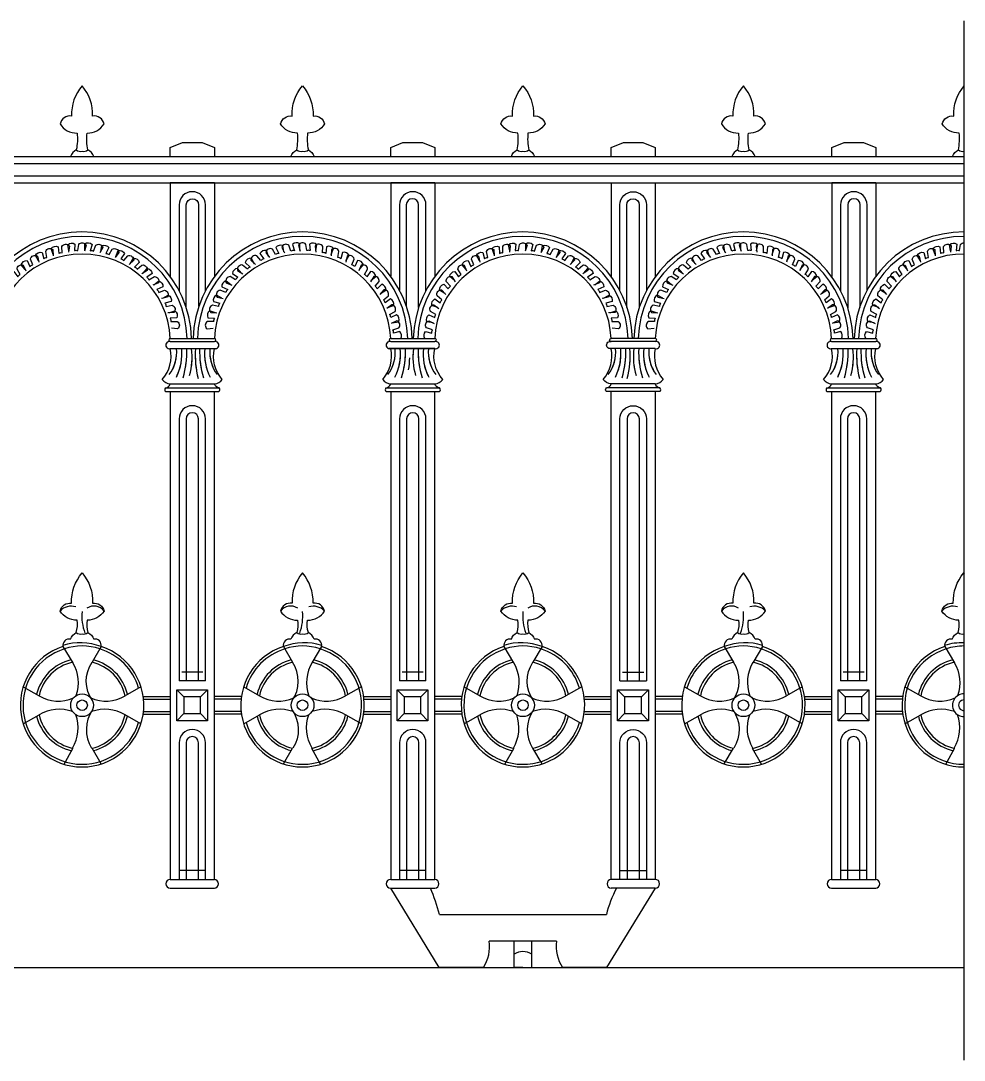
# Model space of a CAD drawing. Header units: metres. Extents: x 173 to 2377, y 3129 to 4307.
# Drawn here: x 1307 to 2377, y 3129 to 4307 of the extents above; entities that cross this region are included whole.
import ezdxf

# ---------------------------------------------------------------- set-up
doc = ezdxf.new("R2010")
doc.units = ezdxf.units.M
for name, color, linetype in [('3', 3, 'Continuous'), ('4', 4, 'Continuous'), ('7', 7, 'Continuous')]:
    doc.layers.add(name, color=color, linetype=linetype)

msp = doc.modelspace()

# ---------------------------------------------------------------- linework, layer by layer
at = {"layer": '3'}
for p, q in [((2377.01, 3128.51), (2377.01, 4307.47)), ((226.64, 4145.63), (2377.01, 4145.63)), ((226.64, 4131.63), (2377.01, 4131.63)), ((1476.6, 3943.63), (1526.62, 3943.63)), ((1726.59, 3943.63), (1776.61, 3943.63)), ((2026.61, 3943.63), (1976.59, 3943.63)), ((2226.59, 3943.63), (2276.61, 3943.63)), ((1476.6, 3935.63), (1528.71, 3935.63)), ((1776.61, 3935.63), (1724.5, 3935.63)), ((1726.59, 3935.63), (1776.61, 3935.63)), ((2026.61, 3935.63), (1974.5, 3935.63)), ((2226.59, 3935.63), (2278.7, 3935.63)), ((1471.28, 3890.99), (1531.94, 3890.99)), ((1476.6, 3895.63), (1526.62, 3895.63)), ((1721.27, 3890.99), (1781.93, 3890.99)), ((1726.59, 3895.63), (1776.61, 3895.63)), ((2031.94, 3890.99), (1971.27, 3890.99)), ((2026.61, 3895.63), (1976.59, 3895.63)), ((2221.27, 3890.99), (2281.94, 3890.99)), ((2226.59, 3895.63), (2276.61, 3895.63)), ((1513.61, 3568.63), (1489.61, 3568.63)), ((1763.6, 3568.63), (1739.6, 3568.63)), ((1989.6, 3568.63), (2013.6, 3568.63)), ((2263.6, 3568.63), (2239.6, 3568.63)), ((1516.61, 3558.63), (1486.61, 3558.63)), ((1766.6, 3558.63), (1736.6, 3558.63)), ((1986.6, 3558.63), (2016.6, 3558.63)), ((2266.6, 3558.63), (2236.6, 3558.63)), ((1446.61, 3538.13), (1476.61, 3538.13)), ((1491.91, 3540.63), (1483.91, 3548.63)), ((1510.91, 3540.63), (1518.91, 3548.63)), ((1556.61, 3538.13), (1526.61, 3538.13)), ((1696.61, 3538.13), (1726.61, 3538.13)), ((1741.9, 3540.63), (1733.9, 3548.63)), ((1760.9, 3540.63), (1768.9, 3548.63)), ((1806.6, 3538.13), (1776.6, 3538.13)), ((1946.6, 3538.13), (1976.6, 3538.13)), ((1991.9, 3540.63), (1983.9, 3548.63)), ((2010.9, 3540.63), (2018.9, 3548.63)), ((2056.6, 3538.13), (2026.6, 3538.13)), ((2196.6, 3538.13), (2226.6, 3538.13)), ((2241.9, 3540.63), (2233.9, 3548.63)), ((2260.9, 3540.63), (2268.9, 3548.63)), ((2306.59, 3538.13), (2276.59, 3538.13)), ((1446.61, 3524.13), (1476.61, 3524.13)), ((1491.91, 3521.63), (1483.91, 3513.63)), ((1510.91, 3521.63), (1518.91, 3513.63)), ((1556.61, 3524.13), (1526.61, 3524.13)), ((1696.61, 3524.13), (1726.61, 3524.13)), ((1741.9, 3521.63), (1733.9, 3513.63)), ((1760.9, 3521.63), (1768.9, 3513.63)), ((1806.6, 3524.13), (1776.6, 3524.13)), ((1946.6, 3524.13), (1976.6, 3524.13)), ((1991.9, 3521.63), (1983.9, 3513.63)), ((2010.9, 3521.63), (2018.9, 3513.63)), ((2056.6, 3524.13), (2026.6, 3524.13)), ((2196.6, 3524.13), (2226.6, 3524.13)), ((2241.9, 3521.63), (2233.9, 3513.63)), ((2260.9, 3521.63), (2268.9, 3513.63)), ((2306.59, 3524.13), (2276.59, 3524.13)), ((1516.61, 3343.63), (1486.61, 3343.63)), ((1766.6, 3343.63), (1736.6, 3343.63)), ((1986.6, 3343.63), (2016.6, 3343.63)), ((2266.6, 3343.63), (2236.6, 3343.63))]:
    msp.add_line(p, q, dxfattribs=at)
for points in [[(1494.82, 3982.44), (1494.82, 4098.63, -1), (1508.82, 4098.63), (1508.82, 3983.7)], [(1758.19, 3982.44), (1758.19, 4098.63, 1), (1744.19, 4098.63), (1744.19, 3984.29)], [(1994.4, 3982.44), (1994.4, 4098.63, -1), (2008.4, 4098.63), (2008.4, 3981.82)], [(2259.01, 3982.44), (2259.01, 4098.63, 1), (2245.01, 4098.63), (2245.01, 3981.82)], [(1361.63, 4046.44), (1360.38, 4053.53, -0.35), (1368.56, 4054.2), (1367.84, 4046.76, -0.19), (1371.72, 4046.82), (1372.82, 4053.86, -0.53), (1381.25, 4052.86), (1379.17, 4046.11)], [(1379.71, 4047.46), (1379.71, 4054.67, -0.35), (1387.88, 4053.9), (1385.88, 4046.7, -0.19), (1389.72, 4046.08), (1392.02, 4052.83, -0.53), (1400.14, 4050.38), (1396.92, 4044.09)], [(1623.52, 4047.46), (1623.52, 4054.67, 0.35), (1615.35, 4053.9), (1617.34, 4046.7, 0.19), (1613.51, 4046.08), (1611.21, 4052.83, 0.53), (1603.08, 4050.38), (1606.3, 4044.09)], [(1641.59, 4046.44), (1642.85, 4053.53, 0.35), (1634.67, 4054.2), (1635.38, 4046.76, 0.19), (1631.5, 4046.82), (1630.4, 4053.86, 0.53), (1621.97, 4052.86), (1624.05, 4046.11)], [(1861.62, 4046.44), (1860.37, 4053.53, -0.35), (1868.55, 4054.2), (1867.83, 4046.76, -0.19), (1871.71, 4046.82), (1872.81, 4053.86, -0.53), (1881.24, 4052.86), (1879.16, 4046.11)], [(1879.7, 4047.46), (1879.7, 4054.67, -0.35), (1887.87, 4053.9), (1885.87, 4046.7, -0.19), (1889.71, 4046.08), (1892.01, 4052.83, -0.53), (1900.13, 4050.38), (1896.91, 4044.09)], [(2123.51, 4047.46), (2123.51, 4054.67, 0.35), (2115.34, 4053.9), (2117.33, 4046.7, 0.19), (2113.5, 4046.08), (2111.2, 4052.83, 0.53), (2103.07, 4050.38), (2106.29, 4044.09)], [(2141.58, 4046.44), (2142.84, 4053.53, 0.35), (2134.66, 4054.2), (2135.37, 4046.76, 0.19), (2131.49, 4046.82), (2130.39, 4053.86, 0.53), (2121.96, 4052.86), (2124.04, 4046.11)], [(1327.36, 4035.15), (1323.76, 4041.39, -0.35), (1331.22, 4044.81), (1333.09, 4037.58, -0.19), (1336.72, 4038.96), (1335.34, 4045.95, -0.53), (1343.6, 4047.89), (1343.96, 4040.84)], [(1344, 4042.3), (1341.54, 4049.06, -0.35), (1349.48, 4051.14), (1350.07, 4043.69, -0.19), (1353.88, 4044.42), (1353.73, 4051.55, -0.53), (1362.21, 4052.02), (1361.33, 4045.02)], [(1397.69, 4045.33), (1398.94, 4052.42, -0.35), (1406.85, 4050.25), (1403.64, 4043.5, -0.19), (1407.31, 4042.23), (1410.74, 4048.48, -0.53), (1418.32, 4044.65), (1414.06, 4039.02)], [(1415.03, 4040.11), (1417.49, 4046.88, -0.35), (1424.9, 4043.36), (1420.57, 4037.28, -0.19), (1423.96, 4035.39), (1428.43, 4040.94, -0.53), (1435.23, 4035.85), (1430.05, 4031.05)], [(1588.2, 4040.11), (1585.73, 4046.88, 0.35), (1578.32, 4043.36), (1582.65, 4037.28, 0.19), (1579.26, 4035.39), (1574.79, 4040.94, 0.53), (1568, 4035.85), (1573.17, 4031.05)], [(1605.53, 4045.33), (1604.28, 4052.42, 0.35), (1596.37, 4050.25), (1599.58, 4043.5, 0.19), (1595.92, 4042.23), (1592.48, 4048.48, 0.53), (1584.9, 4044.65), (1589.16, 4039.02)], [(1659.22, 4042.3), (1661.68, 4049.06, 0.35), (1653.74, 4051.14), (1653.15, 4043.69, 0.19), (1649.34, 4044.42), (1649.49, 4051.55, 0.53), (1641.01, 4052.02), (1641.89, 4045.02)], [(1675.86, 4035.15), (1679.46, 4041.39, 0.35), (1672, 4044.81), (1670.13, 4037.58, 0.19), (1666.5, 4038.96), (1667.88, 4045.95, 0.53), (1659.62, 4047.89), (1659.26, 4040.84)], [(1827.35, 4035.15), (1823.75, 4041.39, -0.35), (1831.21, 4044.81), (1833.08, 4037.58, -0.19), (1836.71, 4038.96), (1835.33, 4045.95, -0.53), (1843.59, 4047.89), (1843.95, 4040.84)], [(1843.99, 4042.3), (1841.53, 4049.06, -0.35), (1849.47, 4051.14), (1850.06, 4043.69, -0.19), (1853.87, 4044.42), (1853.72, 4051.55, -0.53), (1862.2, 4052.02), (1861.32, 4045.02)], [(1897.68, 4045.33), (1898.93, 4052.42, -0.35), (1906.84, 4050.25), (1903.63, 4043.5, -0.19), (1907.3, 4042.23), (1910.73, 4048.48, -0.53), (1918.31, 4044.65), (1914.05, 4039.02)], [(1915.02, 4040.11), (1917.48, 4046.88, -0.35), (1924.89, 4043.36), (1920.56, 4037.28, -0.19), (1923.95, 4035.39), (1928.42, 4040.94, -0.53), (1935.22, 4035.85), (1930.04, 4031.05)], [(2088.19, 4040.11), (2085.72, 4046.88, 0.35), (2078.31, 4043.36), (2082.64, 4037.28, 0.19), (2079.25, 4035.39), (2074.78, 4040.94, 0.53), (2067.99, 4035.85), (2073.16, 4031.05)], [(2105.52, 4045.33), (2104.27, 4052.42, 0.35), (2096.36, 4050.25), (2099.57, 4043.5, 0.19), (2095.91, 4042.23), (2092.47, 4048.48, 0.53), (2084.89, 4044.65), (2089.15, 4039.02)], [(2159.21, 4042.3), (2161.67, 4049.06, 0.35), (2153.74, 4051.14), (2153.15, 4043.69, 0.19), (2149.33, 4044.42), (2149.48, 4051.55, 0.53), (2141, 4052.02), (2141.88, 4045.02)], [(2175.85, 4035.15), (2179.45, 4041.39, 0.35), (2171.99, 4044.81), (2170.12, 4037.58, 0.19), (2166.49, 4038.96), (2167.87, 4045.95, 0.53), (2159.61, 4047.89), (2159.26, 4040.84)], [(2327.34, 4035.15), (2323.74, 4041.39, -0.35), (2331.2, 4044.81), (2333.07, 4037.58, -0.19), (2336.7, 4038.96), (2335.32, 4045.95, -0.53), (2343.58, 4047.89), (2343.94, 4040.84)], [(2343.98, 4042.3), (2341.52, 4049.06, -0.35), (2349.46, 4051.14), (2350.05, 4043.69, -0.19), (2353.86, 4044.42), (2353.71, 4051.55, -0.53), (2362.19, 4052.02), (2361.31, 4045.02)], [(2361.61, 4046.44), (2360.36, 4053.53, -0.35), (2368.54, 4054.2), (2367.82, 4046.76, -0.19), (2371.7, 4046.82), (2372.8, 4053.86, -0.23), (2377.01, 4055.61, -0.23)], [(1312.22, 4025.23), (1307.59, 4030.74, -0.35), (1314.34, 4035.41), (1317.44, 4028.61, -0.19), (1320.77, 4030.6), (1318.2, 4037.25, -0.53), (1326, 4040.59), (1327.57, 4033.71)], [(1431.19, 4031.95), (1434.79, 4038.19, -0.35), (1441.49, 4033.44), (1436.16, 4028.2, -0.19), (1439.17, 4025.75), (1444.54, 4030.44, -0.53), (1450.35, 4024.26), (1444.42, 4020.43)], [(1572.03, 4031.95), (1568.43, 4038.19, 0.35), (1561.73, 4033.44), (1567.06, 4028.2, 0.19), (1564.05, 4025.75), (1558.69, 4030.44, 0.53), (1552.87, 4024.26), (1558.8, 4020.43)], [(1691.01, 4025.23), (1695.64, 4030.74, 0.35), (1688.88, 4035.41), (1685.78, 4028.61, 0.19), (1682.45, 4030.6), (1685.02, 4037.25, 0.53), (1677.22, 4040.59), (1675.65, 4033.71)], [(1812.21, 4025.23), (1807.58, 4030.74, -0.35), (1814.33, 4035.41), (1817.43, 4028.61, -0.19), (1820.76, 4030.6), (1818.19, 4037.25, -0.53), (1825.99, 4040.59), (1827.56, 4033.71)], [(1931.18, 4031.95), (1934.78, 4038.19, -0.35), (1941.48, 4033.44), (1936.15, 4028.2, -0.19), (1939.16, 4025.75), (1944.53, 4030.44, -0.53), (1950.34, 4024.26), (1944.41, 4020.43)], [(2072.02, 4031.95), (2068.42, 4038.19, 0.35), (2061.72, 4033.44), (2067.05, 4028.2, 0.19), (2064.04, 4025.75), (2058.68, 4030.44, 0.53), (2052.86, 4024.26), (2058.79, 4020.43)], [(2191, 4025.23), (2195.63, 4030.74, 0.35), (2188.87, 4035.41), (2185.77, 4028.61, 0.19), (2182.44, 4030.6), (2185.01, 4037.25, 0.53), (2177.21, 4040.59), (2175.64, 4033.71)], [(2312.2, 4025.23), (2307.57, 4030.74, -0.35), (2314.32, 4035.41), (2317.42, 4028.61, -0.19), (2320.75, 4030.6), (2318.18, 4037.25, -0.53), (2325.98, 4040.59), (2327.55, 4033.71)], [(1299.02, 4012.82), (1293.51, 4017.45, -0.35), (1299.34, 4023.22), (1303.58, 4017.06, -0.19), (1306.51, 4019.6), (1302.83, 4025.7, -0.53), (1309.93, 4030.35), (1312.67, 4023.84)], [(1445.7, 4021.12), (1450.33, 4026.63, -0.35), (1456.1, 4020.79), (1449.94, 4016.56, -0.19), (1452.48, 4013.63), (1458.58, 4017.31, -0.53), (1463.23, 4010.21), (1456.72, 4007.47)], [(1557.52, 4021.12), (1552.89, 4026.63, 0.35), (1547.13, 4020.79), (1553.28, 4016.56, 0.19), (1550.74, 4013.63), (1544.64, 4017.31, 0.53), (1539.99, 4010.21), (1546.5, 4007.47)], [(1704.2, 4012.82), (1709.72, 4017.45, 0.35), (1703.88, 4023.22), (1699.64, 4017.06, 0.19), (1696.71, 4019.6), (1700.39, 4025.7, 0.53), (1693.29, 4030.35), (1690.55, 4023.84)], [(1799.01, 4012.82), (1793.5, 4017.45, -0.35), (1799.34, 4023.22), (1803.57, 4017.06, -0.19), (1806.5, 4019.6), (1802.82, 4025.7, -0.53), (1809.92, 4030.35), (1812.66, 4023.84)], [(1945.69, 4021.12), (1950.32, 4026.63, -0.35), (1956.09, 4020.79), (1949.93, 4016.56, -0.19), (1952.47, 4013.63), (1958.57, 4017.31, -0.53), (1963.22, 4010.21), (1956.71, 4007.47)], [(2057.51, 4021.12), (2052.88, 4026.63, 0.35), (2047.12, 4020.79), (2053.27, 4016.56, 0.19), (2050.73, 4013.63), (2044.63, 4017.31, 0.53), (2039.99, 4010.21), (2046.49, 4007.47)], [(2204.19, 4012.82), (2209.71, 4017.45, 0.35), (2203.87, 4023.22), (2199.63, 4017.06, 0.19), (2196.7, 4019.6), (2200.38, 4025.7, 0.53), (2193.28, 4030.35), (2190.54, 4023.84)], [(2299, 4012.82), (2293.49, 4017.45, -0.35), (2299.33, 4023.22), (2303.56, 4017.06, -0.19), (2306.49, 4019.6), (2302.81, 4025.7, -0.53), (2309.91, 4030.35), (2312.65, 4023.84)], [(1458.1, 4007.92), (1463.62, 4012.55, -0.35), (1468.29, 4005.8), (1461.49, 4002.7, -0.19), (1463.48, 3999.37), (1470.12, 4001.94, -0.53), (1473.47, 3994.14), (1466.59, 3992.57)], [(1545.12, 4007.92), (1539.6, 4012.55, 0.35), (1534.94, 4005.8), (1541.73, 4002.7, 0.19), (1539.74, 3999.37), (1533.1, 4001.94, 0.53), (1529.75, 3994.14), (1536.63, 3992.57)], [(1715.04, 3998.32), (1721.27, 4001.92, 0.35), (1716.52, 4008.61), (1711.28, 4003.28, 0.19), (1708.84, 4006.3), (1713.53, 4011.66, 0.53), (1707.34, 4017.47), (1703.51, 4011.54)], [(1788.18, 3998.32), (1781.94, 4001.92, -0.35), (1786.69, 4008.61), (1791.93, 4003.28, -0.19), (1794.38, 4006.3), (1789.69, 4011.66, -0.53), (1795.87, 4017.47), (1799.7, 4011.54)], [(1958.09, 4007.92), (1963.61, 4012.55, -0.35), (1968.28, 4005.8), (1961.48, 4002.7, -0.19), (1963.47, 3999.37), (1970.12, 4001.94, -0.53), (1973.46, 3994.14), (1966.58, 3992.57)], [(2045.11, 4007.92), (2039.59, 4012.55, 0.35), (2034.93, 4005.8), (2041.72, 4002.7, 0.19), (2039.73, 3999.37), (2033.09, 4001.94, 0.53), (2029.74, 3994.14), (2036.62, 3992.57)], [(2215.03, 3998.32), (2221.26, 4001.92, 0.35), (2216.51, 4008.61), (2211.27, 4003.28, 0.19), (2208.83, 4006.3), (2213.52, 4011.66, 0.53), (2207.33, 4017.47), (2203.5, 4011.54)], [(2288.17, 3998.32), (2281.93, 4001.92, -0.35), (2286.68, 4008.61), (2291.92, 4003.28, -0.19), (2294.37, 4006.3), (2289.68, 4011.66, -0.53), (2295.86, 4017.47), (2299.69, 4011.54)], [(1723.19, 3982.15), (1729.96, 3984.61, 0.35), (1726.44, 3992.03), (1720.36, 3987.69, 0.19), (1718.47, 3991.08), (1724.02, 3995.55, 0.53), (1718.94, 4002.35), (1714.13, 3997.17)], [(1780.02, 3982.15), (1773.25, 3984.61, -0.35), (1776.77, 3992.03), (1782.85, 3987.69, -0.19), (1784.74, 3991.08), (1779.19, 3995.55, -0.53), (1784.28, 4002.35), (1789.08, 3997.17)], [(2223.18, 3982.15), (2229.95, 3984.61, 0.35), (2226.43, 3992.03), (2220.35, 3987.69, 0.19), (2218.46, 3991.08), (2224.01, 3995.55, 0.53), (2218.93, 4002.35), (2214.12, 3997.17)], [(2280.01, 3982.15), (2273.24, 3984.61, -0.35), (2276.76, 3992.03), (2282.84, 3987.69, -0.19), (2284.73, 3991.08), (2279.18, 3995.55, -0.53), (2284.27, 4002.35), (2289.07, 3997.17)], [(1468.03, 3992.78), (1474.27, 3996.38, -0.35), (1477.69, 3988.92), (1470.45, 3987.05, -0.19), (1471.84, 3983.42), (1478.83, 3984.8, -0.53), (1480.77, 3976.54), (1473.72, 3976.18)], [(1535.19, 3992.78), (1528.96, 3996.38, 0.35), (1525.53, 3988.92), (1532.77, 3987.05, 0.19), (1531.38, 3983.42), (1524.39, 3984.8, 0.53), (1522.45, 3976.54), (1529.5, 3976.18)], [(1728.41, 3964.81), (1735.51, 3966.06, 0.35), (1733.33, 3973.97), (1726.59, 3970.76, 0.19), (1725.32, 3974.43), (1731.56, 3977.86, 0.53), (1727.73, 3985.44), (1722.1, 3981.18)], [(1774.8, 3964.81), (1767.71, 3966.06, -0.35), (1769.88, 3973.97), (1776.63, 3970.76, -0.19), (1777.9, 3974.43), (1771.65, 3977.86, -0.53), (1775.48, 3985.44), (1781.11, 3981.18)], [(1968.02, 3992.78), (1974.26, 3996.38, -0.35), (1977.68, 3988.92), (1970.44, 3987.05, -0.19), (1971.83, 3983.42), (1978.82, 3984.8, -0.53), (1980.76, 3976.54), (1973.71, 3976.18)], [(2035.18, 3992.78), (2028.95, 3996.38, 0.35), (2025.52, 3988.92), (2032.76, 3987.05, 0.19), (2031.37, 3983.42), (2024.38, 3984.8, 0.53), (2022.44, 3976.54), (2029.49, 3976.18)], [(2228.4, 3964.81), (2235.5, 3966.06, 0.35), (2233.32, 3973.97), (2226.58, 3970.76, 0.19), (2225.31, 3974.43), (2231.55, 3977.86, 0.53), (2227.72, 3985.44), (2222.09, 3981.18)], [(2274.79, 3964.81), (2267.7, 3966.06, -0.35), (2269.87, 3973.97), (2276.62, 3970.76, -0.19), (2277.89, 3974.43), (2271.65, 3977.86, -0.53), (2275.47, 3985.44), (2281.1, 3981.18)], [(1475.17, 3976.14), (1481.94, 3978.6, -0.35), (1484.01, 3970.66), (1476.57, 3970.07, -0.19), (1477.3, 3966.26), (1484.42, 3966.41, -0.53), (1484.9, 3957.93), (1477.89, 3958.81)], [(1528.05, 3976.14), (1521.28, 3978.6, 0.35), (1519.21, 3970.66), (1526.66, 3970.07, 0.19), (1525.92, 3966.26), (1518.8, 3966.41, 0.53), (1518.32, 3957.93), (1525.33, 3958.81)], [(1975.16, 3976.14), (1981.93, 3978.6, -0.35), (1984, 3970.66), (1976.56, 3970.07, -0.19), (1977.29, 3966.26), (1984.41, 3966.41, -0.53), (1984.89, 3957.93), (1977.88, 3958.81)], [(2028.04, 3976.14), (2021.27, 3978.6, 0.35), (2019.2, 3970.66), (2026.65, 3970.07, 0.19), (2025.91, 3966.26), (2018.79, 3966.41, 0.53), (2018.31, 3957.93), (2025.32, 3958.81)], [(1737.93, 3947.13, 0.33), (1736.98, 3955), (1729.78, 3953.01, 0.19), (1729.17, 3956.84), (1735.91, 3959.14, 0.53), (1733.46, 3967.26), (1727.17, 3964.05)], [(1765.28, 3947.13, -0.33), (1766.23, 3955), (1773.43, 3953.01, -0.19), (1774.05, 3956.84), (1767.3, 3959.14, -0.53), (1769.75, 3967.26), (1776.04, 3964.05)], [(2237.92, 3947.13, 0.33), (2236.97, 3955), (2229.77, 3953.01, 0.19), (2229.16, 3956.84), (2235.9, 3959.14, 0.53), (2233.45, 3967.26), (2227.16, 3964.05)], [(2265.27, 3947.13, -0.33), (2266.22, 3955), (2273.42, 3953.01, -0.19), (2274.04, 3956.84), (2267.29, 3959.14, -0.53), (2269.75, 3967.26), (2276.03, 3964.05)], [(1508.61, 3558.63), (1508.61, 3855.88, 1), (1494.61, 3855.88), (1494.61, 3558.63)], [(1758.6, 3558.63), (1758.6, 3855.88, 1), (1744.6, 3855.88), (1744.6, 3558.63)], [(2008.6, 3558.63), (2008.6, 3855.88, 1), (1994.6, 3855.88), (1994.6, 3558.63)], [(2258.6, 3558.63), (2258.6, 3855.88, 1), (2244.6, 3855.88), (2244.6, 3558.63)], [(1508.61, 3333.63), (1508.61, 3488.63, 1), (1494.61, 3488.63), (1494.61, 3333.63)], [(1758.6, 3333.63), (1758.6, 3488.63, 1), (1744.6, 3488.63), (1744.6, 3333.63)], [(2008.6, 3333.63), (2008.6, 3488.63, 1), (1994.6, 3488.63), (1994.6, 3333.63)], [(2258.6, 3333.63), (2258.6, 3488.63, 1), (2244.6, 3488.63), (2244.6, 3333.63)]]:
    msp.add_lwpolyline(points, format="xyb", dxfattribs=at)
for points in [[(1491.91, 3521.63), (1510.91, 3521.63), (1510.91, 3540.63), (1491.91, 3540.63)], [(1741.9, 3521.63), (1760.9, 3521.63), (1760.9, 3540.63), (1741.9, 3540.63)], [(1991.9, 3521.63), (2010.9, 3521.63), (2010.9, 3540.63), (1991.9, 3540.63)], [(2241.9, 3521.63), (2260.9, 3521.63), (2260.9, 3540.63), (2241.9, 3540.63)]]:
    msp.add_lwpolyline(points, close=True, dxfattribs=at)
for centre in [(1376.61, 3531.13), (1626.61, 3531.13), (1876.6, 3531.13), (2126.6, 3531.13)]:
    msp.add_circle(centre, 6, dxfattribs=at)
for centre, radius, start, end in [((1376.51, 3943.63), 124.32, 1.61, 178.39), ((1626.71, 3943.63), 124.32, 1.61, 178.39), ((1876.5, 3943.63), 124.32, 1.61, 178.39), ((2126.7, 3943.63), 124.32, 1.61, 178.39), ((2376.49, 3943.63), 124.32, 89.76, 178.39), ((1376.61, 3942.84), 100.09, 2.46, 177.54), ((1626.61, 3942.84), 100.09, 2.46, 177.54), ((1876.6, 3942.84), 100.09, 2.46, 177.54), ((2126.6, 3942.84), 100.09, 2.46, 177.54), ((2376.59, 3942.84), 100.09, 89.76, 177.54), ((1441.08, 3931.73), 42.88, 323.29, 5.22), ((1441.08, 3931.73), 42.88, 329.25, 354.66), ((1431.58, 3929.78), 58.3, 333.01, 5.76), ((1391.99, 3932.23), 103.46, 343.33, 1.88), ((1391.99, 3932.23), 103.46, 350.7, 0), ((1429.01, 3925.6), 72.38, 343.53, 7.96), ((1429.01, 3925.6), 72.38, 350.37, 2.95), ((1612.03, 3928.14), 107.07, 175.99, 194.24), ((1613.32, 3932.23), 103.46, 178.12, 196.67), ((1613.32, 3932.23), 103.46, 183.28, 190.42), ((1573.73, 3929.78), 58.3, 174.24, 206.99), ((1573.73, 3929.78), 58.3, 182.97, 198.91), ((1564.23, 3931.73), 42.88, 174.78, 216.71), ((1564.23, 3931.73), 42.88, 184.98, 203.28), ((1688.98, 3931.73), 42.88, 323.29, 5.22), ((1688.98, 3931.73), 42.88, 336.72, 355.02), ((1679.48, 3929.78), 58.3, 333.01, 5.76), ((1679.48, 3929.78), 58.3, 341.09, 357.03), ((1639.89, 3932.23), 103.46, 343.33, 1.88), ((1639.89, 3932.23), 103.46, 349.58, 356.72), ((1824.2, 3925.6), 72.38, 172.04, 196.47), ((1824.2, 3925.6), 72.38, 177.05, 189.63), ((1861.22, 3932.23), 103.46, 178.12, 196.67), ((1861.22, 3932.23), 103.46, 180, 189.3), ((1821.63, 3929.78), 58.3, 174.24, 206.99), ((1812.13, 3931.73), 42.88, 174.78, 216.71), ((1812.13, 3931.73), 42.88, 185.34, 210.75), ((1938.98, 3931.73), 42.88, 323.29, 5.22), ((1938.98, 3931.73), 42.88, 336.72, 355.02), ((1929.48, 3929.78), 58.3, 333.01, 5.76), ((1929.48, 3929.78), 58.3, 341.09, 357.03), ((1889.89, 3932.23), 103.46, 343.33, 1.88), ((1889.89, 3932.23), 103.46, 349.58, 356.72), ((1891.18, 3928.14), 107.07, 345.76, 4.01), ((2074.21, 3925.6), 72.38, 172.04, 196.47), ((2074.21, 3925.6), 72.38, 177.05, 189.63), ((2111.23, 3932.23), 103.46, 178.12, 196.67), ((2111.23, 3932.23), 103.46, 180, 189.3), ((2071.63, 3929.78), 58.3, 174.24, 206.99), ((2062.13, 3931.73), 42.88, 174.78, 216.71), ((2062.13, 3931.73), 42.88, 185.34, 210.75), ((2191.07, 3931.73), 42.88, 323.29, 5.22), ((2191.07, 3931.73), 42.88, 329.25, 354.66), ((2181.57, 3929.78), 58.3, 333.01, 5.76), ((2141.98, 3932.23), 103.46, 343.33, 1.88), ((2141.98, 3932.23), 103.46, 350.7, 0), ((2179, 3925.6), 72.38, 343.53, 7.96), ((2179, 3925.6), 72.38, 350.37, 2.95), ((2362.02, 3928.14), 107.07, 175.99, 194.24), ((2363.31, 3932.23), 103.46, 178.12, 196.67), ((2363.31, 3932.23), 103.46, 183.28, 190.42), ((2323.72, 3929.78), 58.3, 174.24, 206.99), ((2323.72, 3929.78), 58.3, 182.97, 198.91), ((2314.22, 3931.73), 42.88, 174.78, 216.71), ((2314.22, 3931.73), 42.88, 184.98, 203.28), ((1431.58, 3929.78), 58.3, 334.57, 352.52), ((1612.03, 3928.14), 107.07, 181.67, 188.87), ((1641.18, 3928.14), 107.07, 351.13, 358.33), ((1821.63, 3929.78), 58.3, 187.48, 205.43), ((1891.18, 3928.14), 107.07, 351.13, 358.33), ((2071.63, 3929.78), 58.3, 187.48, 205.43), ((2181.57, 3929.78), 58.3, 334.57, 352.52), ((2362.02, 3928.14), 107.07, 181.67, 188.87), ((1364.07, 3626.41), 17.02, 71.73, 137.07), ((1390.02, 3628.84), 14.77, 38.33, 122.64), ((1613.2, 3628.84), 14.77, 57.36, 141.67), ((1639.15, 3626.41), 17.02, 42.93, 108.27), ((1864.06, 3626.41), 17.02, 71.73, 137.07), ((1890.01, 3628.84), 14.77, 38.33, 122.64), ((2113.19, 3628.84), 14.77, 57.36, 141.67), ((2139.14, 3626.41), 17.02, 42.93, 108.27), ((2364.05, 3626.41), 17.02, 71.73, 137.07), ((1432.02, 3632), 55.66, 174.51, 200.21), ((1571.2, 3632), 55.66, 339.79, 5.49), ((1932.01, 3632), 55.66, 174.51, 200.21), ((2071.19, 3632), 55.66, 339.79, 5.49), ((1376.61, 3531.13), 70, 108.02, 71.98), ((1374.61, 3534.64), 67.34, 69.43, 107.08), ((1376.61, 3535.67), 62.68, 71.29, 108.67), ((1626.61, 3531.13), 70, 108.02, 71.98), ((1628.61, 3534.64), 67.34, 72.92, 110.57), ((1626.61, 3535.67), 62.68, 71.33, 108.71), ((1876.6, 3531.13), 70, 108.02, 71.98), ((1874.6, 3534.64), 67.34, 69.43, 107.08), ((1876.6, 3535.67), 62.68, 71.29, 108.67), ((2126.6, 3531.13), 70, 108.02, 71.98), ((2128.61, 3534.64), 67.34, 72.92, 110.57), ((2126.6, 3535.67), 62.68, 71.33, 108.71), ((2376.59, 3531.13), 70, 108.02, 270.34), ((2374.59, 3534.64), 67.34, 87.94, 107.08), ((2376.59, 3535.67), 62.68, 89.62, 108.67), ((1376.61, 3531.13), 67, 107.43, 343.03), ((1376.61, 3531.13), 67, 16.97, 72.53), ((1626.61, 3531.13), 67, 196.97, 72.57), ((1626.61, 3531.13), 67, 107.47, 163.03), ((1876.6, 3531.13), 67, 107.43, 343.03), ((1876.6, 3531.13), 67, 16.97, 72.53), ((2126.6, 3531.13), 67, 196.97, 72.57), ((2126.6, 3531.13), 67, 107.47, 163.03), ((2376.59, 3531.13), 67, 107.43, 270.36), ((1376.61, 3531.13), 53, 103.74, 166.47), ((1376.61, 3531.13), 50, 102.67, 167.46), ((1376.61, 3531.13), 50, 12.54, 76.96), ((1376.61, 3531.13), 53, 13.53, 75.97), ((1626.61, 3531.13), 53, 104.03, 166.47), ((1626.61, 3531.13), 50, 103.04, 167.46), ((1626.61, 3531.13), 50, 12.54, 77.33), ((1626.61, 3531.13), 53, 13.53, 76.26), ((1876.6, 3531.13), 53, 103.74, 166.47), ((1876.6, 3531.13), 50, 102.67, 167.46), ((1876.6, 3531.13), 50, 12.54, 76.96), ((1876.6, 3531.13), 53, 13.53, 75.97), ((2126.6, 3531.13), 53, 104.03, 166.47), ((2126.6, 3531.13), 50, 103.04, 167.46), ((2126.6, 3531.13), 50, 12.54, 77.33), ((2126.6, 3531.13), 53, 13.53, 76.26), ((2376.59, 3531.13), 53, 103.74, 166.47), ((2376.59, 3531.13), 50, 102.67, 167.46), ((2376.59, 3531.13), 6, 85.99, 274.01), ((1376.61, 3531.13), 53, 193.53, 256.97), ((1376.61, 3531.13), 50, 192.54, 257.96), ((1376.61, 3531.13), 50, 283.04, 347.46), ((1376.61, 3531.13), 53, 284.03, 346.47), ((1626.61, 3531.13), 53, 193.53, 255.97), ((1626.61, 3531.13), 50, 192.54, 256.96), ((1626.61, 3531.13), 50, 282.04, 347.46), ((1626.61, 3531.13), 53, 283.03, 346.47), ((1876.6, 3531.13), 53, 193.53, 256.97), ((1876.6, 3531.13), 50, 192.54, 257.96), ((1876.6, 3531.13), 50, 283.04, 347.46), ((1876.6, 3531.13), 53, 284.03, 346.47), ((2126.6, 3531.13), 53, 193.53, 255.97), ((2126.6, 3531.13), 50, 192.54, 256.96), ((2126.6, 3531.13), 50, 282.04, 347.46), ((2126.6, 3531.13), 53, 283.03, 346.47), ((2376.59, 3531.13), 53, 193.53, 256.97), ((2376.59, 3531.13), 50, 192.54, 257.96)]:
    msp.add_arc(centre, radius, start, end, dxfattribs=at)
at = {"layer": '4'}
for p, q in [((1526.61, 4123.63), (1526.61, 4017.35)), ((1726.6, 4123.63), (1776.6, 4123.63)), ((1776.6, 4123.63), (1776.6, 4123.46)), ((1776.6, 4123.46), (1776.6, 4017.62)), ((1976.6, 4123.63), (1976.6, 4017.35)), ((2276.81, 4123.63), (2276.81, 4017.35)), ((1476.6, 3947.13), (1476.6, 3947.13)), ((1476.61, 3947.13), (1526.62, 3947.13)), ((1726.59, 3947.13), (1726.59, 3947.13)), ((1726.6, 3947.13), (1776.61, 3947.13)), ((1776.62, 3947.13), (1776.62, 3947.13)), ((2026.6, 3947.13), (1976.59, 3947.13)), ((2026.61, 3947.13), (2026.61, 3947.13)), ((2226.59, 3947.13), (2226.59, 3947.13)), ((2226.6, 3947.13), (2276.61, 3947.13)), ((1471.42, 3887.13), (1476.61, 3887.13)), ((1476.61, 3887.13), (1476.61, 3333.63)), ((1721.41, 3887.13), (1726.6, 3887.13)), ((1726.6, 3887.13), (1726.6, 3333.63)), ((2026.6, 3887.13), (2026.6, 3333.63)), ((2031.79, 3887.13), (2026.6, 3887.13)), ((2221.41, 3887.13), (2226.6, 3887.13)), ((2226.6, 3887.13), (2226.6, 3333.63)), ((1476.61, 3333.63), (1476.61, 3333.63)), ((1726.6, 3333.63), (1726.6, 3333.63)), ((1726.6, 3333.63), (1726.6, 3333.63)), ((2026.6, 3333.63), (2026.6, 3333.63)), ((2226.6, 3333.63), (2226.6, 3333.63)), ((1781.68, 3233.63), (1726.6, 3323.63)), ((2026.6, 3323.63), (1971.52, 3233.63)), ((1914.8, 3263.63), (1838.4, 3263.63)), ((173.3, 3233.63), (2377.01, 3233.63)), ((1831.68, 3233.63), (1781.68, 3233.63)), ((1971.52, 3233.63), (1921.52, 3233.63))]:
    msp.add_line(p, q, dxfattribs=at)
for points in [[(1476.61, 4153.63), (1476.61, 4163.63), (1490.49, 4169.31), (1512.73, 4169.31), (1526.61, 4163.63), (1526.61, 4153.63)], [(1726.6, 4153.63), (1726.6, 4163.63), (1740.48, 4169.31), (1762.72, 4169.31), (1776.6, 4163.63), (1776.6, 4153.63)], [(1976.6, 4153.63), (1976.6, 4163.63), (1990.48, 4169.31), (2012.72, 4169.31), (2026.6, 4163.63), (2026.6, 4153.63)], [(2226.81, 4153.63), (2226.81, 4163.63), (2240.69, 4169.31), (2262.92, 4169.31), (2276.81, 4163.63), (2276.81, 4153.63)], [(1526.61, 4123.63), (1526.61, 4123.63), (1476.61, 4123.63), (1476.61, 4017.35)], [(1776.6, 4123.63), (1776.6, 4123.63), (1726.6, 4123.63), (1726.6, 4017.64)], [(1976.6, 4123.63), (1976.6, 4123.63), (2026.6, 4123.63), (2026.6, 4017.35)], [(2276.81, 4123.63), (2276.81, 4123.63), (2226.81, 4123.63), (2226.81, 4017.35)], [(1782, 3293.63), (1971.2, 3293.63)]]:
    msp.add_lwpolyline(points, dxfattribs=at)
for points in [[(1526.61, 3333.63), (1526.61, 3887.13), (1531.8, 3887.13, 0.54), (1531.94, 3890.99, -0.29), (1526.62, 3895.63, 0.23), (1535.62, 3900.63, -0.24), (1526.62, 3935.63, 1.29), (1526.62, 3943.63, 1), (1526.62, 3947.13), (1526.62, 3947.13)], [(1776.6, 3333.63), (1776.6, 3887.13), (1781.79, 3887.13, 0.54), (1781.93, 3890.99, -0.29), (1776.61, 3895.63, 0.23), (1785.61, 3900.63, -0.24), (1776.61, 3935.63, 1.29), (1776.61, 3943.63, 1), (1776.61, 3947.13), (1776.61, 3947.13)], [(1976.6, 3333.63), (1976.6, 3887.13), (1971.41, 3887.13, -0.54), (1971.27, 3890.99, 0.29), (1976.59, 3895.63, -0.23), (1967.59, 3900.63, 0.24), (1976.59, 3935.63, -1.29), (1976.59, 3943.63, -1), (1976.59, 3947.13), (1976.59, 3947.13)], [(2276.6, 3333.63), (2276.6, 3887.13), (2281.79, 3887.13, 0.54), (2281.94, 3890.99, -0.29), (2276.61, 3895.63, 0.23), (2285.61, 3900.63, -0.24), (2276.61, 3935.63, 1.29), (2276.61, 3943.63, 1), (2276.61, 3947.13), (2276.61, 3947.13)]]:
    msp.add_lwpolyline(points, format="xyb", dxfattribs=at)
for centre, radius, start, end in [((1475.55, 3939.63), 4.13, 75.38, 284.62), ((1476.6, 3945.38), 1.75, 90, 270), ((1725.54, 3939.63), 4.13, 75.38, 284.62), ((1726.59, 3945.38), 1.75, 90, 270), ((1776.62, 3945.38), 1.75, 270, 90), ((2026.61, 3945.38), 1.75, 270, 90), ((2027.66, 3939.63), 4.13, 255.38, 104.62), ((2225.55, 3939.63), 4.13, 75.38, 284.62), ((2226.59, 3945.38), 1.75, 90, 270), ((1437.81, 3926.94), 39.75, 318.55, 12.62), ((1687.8, 3926.94), 39.75, 318.55, 12.62), ((2065.4, 3926.94), 39.75, 167.38, 221.45), ((2187.8, 3926.94), 39.75, 318.55, 12.62), ((1477.36, 3907.59), 11.98, 215.49, 266.37), ((1472.63, 3889.11), 2.32, 125.65, 238.63), ((1470.22, 3897.57), 6.66, 279.1, 343.06), ((1727.35, 3907.59), 11.98, 215.49, 266.37), ((1722.62, 3889.11), 2.32, 125.65, 238.63), ((1720.21, 3897.57), 6.66, 279.1, 343.06), ((2025.86, 3907.59), 11.98, 273.63, 324.51), ((2032.99, 3897.57), 6.66, 196.94, 260.9), ((2030.58, 3889.11), 2.32, 301.37, 54.35), ((2227.35, 3907.59), 11.98, 215.49, 266.37), ((2222.62, 3889.11), 2.32, 125.65, 238.63), ((2220.21, 3897.57), 6.66, 279.1, 343.06), ((1476.61, 3328.63), 5, 90, 270), ((1526.19, 3328.63), 5.02, 274.83, 85.17), ((1726.6, 3328.63), 5, 90, 270), ((1726.6, 3328.63), 5, 90, 270), ((1776.18, 3328.63), 5.02, 274.83, 85.17), ((1776.18, 3328.63), 5.02, 274.83, 85.17), ((1977.02, 3328.63), 5.02, 94.83, 265.17), ((2026.6, 3328.63), 5, 270, 90), ((2226.6, 3328.63), 5, 90, 270), ((2276.18, 3328.63), 5.02, 274.83, 85.17), ((1566.16, 3235.47), 223.54, 15.08, 23.23), ((2085.89, 3266.49), 117.86, 151, 166.69), ((1794.55, 3257.69), 44.25, 327.06, 7.71), ((1958.65, 3257.69), 44.25, 172.29, 212.94)]:
    msp.add_arc(centre, radius, start, end, dxfattribs=at)
at = {"layer": '7'}
for p, q in [((226.64, 4153.63), (2377.01, 4153.63)), ((226.64, 4123.63), (2377.01, 4123.63)), ((1471.42, 3887.13), (1531.8, 3887.13)), ((1721.41, 3887.13), (1781.79, 3887.13)), ((2031.79, 3887.13), (1971.41, 3887.13)), ((2221.41, 3887.13), (2281.79, 3887.13)), ((1354.95, 3597.69), (1366.06, 3579.22)), ((1398.27, 3597.69), (1387.89, 3579.84)), ((1604.96, 3597.69), (1615.33, 3579.84)), ((1648.27, 3597.69), (1637.16, 3579.22)), ((1854.94, 3597.69), (1866.06, 3579.22)), ((1898.26, 3597.69), (1887.88, 3579.84)), ((2104.95, 3597.69), (2115.32, 3579.84)), ((2148.26, 3597.69), (2137.15, 3579.22)), ((2354.94, 3597.69), (2366.05, 3579.22)), ((1309.86, 3552.2), (1327.8, 3541.98)), ((1443.36, 3552.2), (1425.42, 3541.98)), ((1559.86, 3552.2), (1577.8, 3541.98)), ((1693.36, 3552.2), (1675.42, 3541.98)), ((1809.85, 3552.2), (1827.79, 3541.98)), ((1943.35, 3552.2), (1925.41, 3541.98)), ((2059.85, 3552.2), (2077.79, 3541.98)), ((2193.35, 3552.2), (2175.41, 3541.98)), ((2309.84, 3552.2), (2327.78, 3541.98)), ((1446.61, 3541.13), (1476.61, 3541.13)), ((1556.61, 3541.13), (1526.61, 3541.13)), ((1696.61, 3541.13), (1726.61, 3541.13)), ((1806.6, 3541.13), (1776.6, 3541.13)), ((1946.6, 3541.13), (1976.6, 3541.13)), ((2056.6, 3541.13), (2026.6, 3541.13)), ((2196.6, 3541.13), (2226.6, 3541.13)), ((2306.59, 3541.13), (2276.59, 3541.13)), ((1309.86, 3510.05), (1327.8, 3520.27)), ((1443.36, 3510.05), (1425.42, 3520.27)), ((1446.61, 3521.13), (1476.61, 3521.13)), ((1556.61, 3521.13), (1526.61, 3521.13)), ((1559.86, 3510.05), (1577.8, 3520.27)), ((1693.36, 3510.05), (1675.42, 3520.27)), ((1696.61, 3521.13), (1726.61, 3521.13)), ((1806.6, 3521.13), (1776.6, 3521.13)), ((1809.85, 3510.05), (1827.79, 3520.27)), ((1943.35, 3510.05), (1925.41, 3520.27)), ((1946.6, 3521.13), (1976.6, 3521.13)), ((2056.6, 3521.13), (2026.6, 3521.13)), ((2059.85, 3510.05), (2077.79, 3520.27)), ((2193.35, 3510.05), (2175.41, 3520.27)), ((2196.6, 3521.13), (2226.6, 3521.13)), ((2306.59, 3521.13), (2276.59, 3521.13)), ((2309.84, 3510.05), (2327.78, 3520.27)), ((1356.12, 3464.19), (1366.18, 3482.23)), ((1398.27, 3464.56), (1387.89, 3482.42)), ((1604.96, 3464.56), (1615.33, 3482.42)), ((1647.1, 3464.19), (1637.04, 3482.23)), ((1856.11, 3464.19), (1866.17, 3482.23)), ((1898.26, 3464.56), (1887.88, 3482.42)), ((2104.95, 3464.56), (2115.32, 3482.42)), ((2147.09, 3464.19), (2137.03, 3482.23)), ((2356.1, 3464.19), (2366.16, 3482.23)), ((1476.61, 3333.63), (1526.61, 3333.63)), ((1726.6, 3333.63), (1776.6, 3333.63)), ((2026.6, 3333.63), (1976.6, 3333.63)), ((2226.6, 3333.63), (2276.6, 3333.63)), ((1476.61, 3323.63), (1526.61, 3323.63)), ((1726.6, 3323.63), (1776.6, 3323.63)), ((2026.6, 3323.63), (1976.6, 3323.63)), ((2226.6, 3323.63), (2276.6, 3323.63))]:
    msp.add_line(p, q, dxfattribs=at)
for points in [[(1389.79, 4153.63, 0.19), (1383.21, 4160.98, -0.08), (1382.32, 4180.19, 0.27), (1401.62, 4190.51, 0.39), (1388.55, 4199.4, 0.19), (1376.62, 4233.63, 0.19), (1364.69, 4199.4, 0.39), (1351.62, 4190.51, 0.27), (1370.92, 4180.19, -0.08), (1370.03, 4160.98, 0.19), (1363.45, 4153.63)], [(1613.45, 4153.63, -0.19), (1620.04, 4160.98, 0.08), (1620.93, 4180.19, -0.27), (1601.62, 4190.51, -0.39), (1614.7, 4199.4, -0.19), (1626.62, 4233.63, -0.19), (1638.55, 4199.4, -0.39), (1651.62, 4190.51, -0.27), (1632.32, 4180.19, 0.08), (1633.21, 4160.98, -0.19), (1639.79, 4153.63)], [(1863.43, 4153.63, -0.19), (1870.01, 4160.98, 0.08), (1870.9, 4180.19, -0.27), (1851.6, 4190.51, -0.39), (1864.68, 4199.4, -0.19), (1876.6, 4233.63, -0.19), (1888.53, 4199.4, -0.39), (1901.6, 4190.51, -0.27), (1882.3, 4180.19, 0.08), (1883.19, 4160.98, -0.19), (1889.77, 4153.63)], [(2139.77, 4153.63, 0.19), (2133.19, 4160.98, -0.08), (2132.3, 4180.19, 0.27), (2151.6, 4190.51, 0.39), (2138.53, 4199.4, 0.19), (2126.6, 4233.63, 0.19), (2114.68, 4199.4, 0.39), (2101.6, 4190.51, 0.27), (2120.9, 4180.19, -0.08), (2120.01, 4160.98, 0.19), (2113.43, 4153.63)], [(2363.84, 4153.63, -0.19), (2370.42, 4160.98, 0.08), (2371.31, 4180.19, -0.27), (2352.01, 4190.51, -0.39), (2365.08, 4199.4, -0.19), (2377.01, 4233.63)], [(1516.61, 4001.36), (1516.61, 4098.63, 1), (1486.61, 4098.63), (1486.61, 4001.36)], [(1766.6, 4001.36), (1766.6, 4098.63, 1), (1736.6, 4098.63), (1736.6, 4001.76)], [(1986.6, 4001.36), (1986.6, 4098.63, -1), (2016.6, 4098.63), (2016.6, 4001.36)], [(2266.81, 4001.36), (2266.81, 4098.63, 1), (2236.81, 4098.63), (2236.81, 4001.36)], [(1516.61, 3558.63), (1516.61, 3855.88, 1), (1486.61, 3855.88), (1486.61, 3558.63)], [(1766.6, 3558.63), (1766.6, 3855.88, 1), (1736.6, 3855.88), (1736.6, 3558.63)], [(1986.6, 3558.63), (1986.6, 3855.88, -1), (2016.6, 3855.88), (2016.6, 3558.63)], [(2266.6, 3558.63), (2266.6, 3855.88, 1), (2236.6, 3855.88), (2236.6, 3558.63)], [(1363.44, 3606.13, -0.19), (1370.02, 3613.48, 0.11), (1370.91, 3627.69, -0.27), (1351.61, 3638.01, -0.39), (1364.68, 3646.9, -0.19), (1376.61, 3681.13, -0.19), (1388.54, 3646.9, -0.39), (1401.61, 3638.01, -0.27), (1382.31, 3627.69, 0.11), (1383.2, 3613.48, -0.19), (1389.78, 3606.13)], [(1639.78, 3606.13, 0.19), (1633.2, 3613.48, -0.11), (1632.31, 3627.69, 0.27), (1651.61, 3638.01, 0.39), (1638.54, 3646.9, 0.19), (1626.61, 3681.13, 0.19), (1614.69, 3646.9, 0.39), (1601.61, 3638.01, 0.27), (1620.91, 3627.69, -0.11), (1620.02, 3613.48, 0.19), (1613.44, 3606.13)], [(1863.43, 3606.13, -0.19), (1870.01, 3613.48, 0.11), (1870.9, 3627.69, -0.27), (1851.6, 3638.01, -0.39), (1864.67, 3646.9, -0.19), (1876.6, 3681.13, -0.19), (1888.53, 3646.9, -0.39), (1901.6, 3638.01, -0.27), (1882.3, 3627.69, 0.11), (1883.19, 3613.48, -0.19), (1889.77, 3606.13)], [(2139.77, 3606.13, 0.19), (2133.19, 3613.48, -0.11), (2132.3, 3627.69, 0.27), (2151.6, 3638.01, 0.39), (2138.53, 3646.9, 0.19), (2126.6, 3681.13, 0.19), (2114.68, 3646.9, 0.39), (2101.6, 3638.01, 0.27), (2120.9, 3627.69, -0.11), (2120.02, 3613.48, 0.19), (2113.43, 3606.13)], [(2363.42, 3606.13, -0.19), (2370, 3613.48, 0.11), (2370.89, 3627.69, -0.27), (2351.59, 3638.01, -0.39), (2364.67, 3646.9, -0.19), (2376.59, 3681.13), (2377.01, 3680.64)], [(1365.76, 3579.74, -0.22), (1369.49, 3541.91, -0.21)], [(1388.4, 3536.42, -0.31), (1387.89, 3579.84, -0.28)], [(1614.82, 3536.42, 0.31), (1615.33, 3579.84, 0.28)], [(1637.47, 3579.74, 0.22), (1633.74, 3541.91, 0.21)], [(1865.75, 3579.74, -0.22), (1869.48, 3541.91, -0.21)], [(1888.39, 3536.42, -0.31), (1887.88, 3579.84, -0.28)], [(2114.81, 3536.42, 0.31), (2115.32, 3579.84, 0.28)], [(2137.46, 3579.74, 0.22), (2133.73, 3541.91, 0.21)], [(2365.74, 3579.74, -0.22), (2369.47, 3541.91, -0.21)], [(1388.4, 3525.84, 0.3), (1387.46, 3482.51, 0.28)], [(1614.82, 3525.84, -0.3), (1615.76, 3482.51, -0.28)], [(1888.39, 3525.84, 0.3), (1887.45, 3482.51, 0.28)], [(2114.81, 3525.84, -0.3), (2115.75, 3482.51, -0.28)], [(1365.76, 3482.51, 0.22), (1369.49, 3520.35, 0.21)], [(1637.47, 3482.51, -0.22), (1633.74, 3520.35, -0.21)], [(1865.75, 3482.51, 0.22), (1869.48, 3520.35, 0.21)], [(2137.46, 3482.51, -0.22), (2133.73, 3520.35, -0.21)], [(2365.74, 3482.51, 0.22), (2369.47, 3520.35, 0.21)], [(1516.61, 3333.63), (1516.61, 3488.63, 1), (1486.61, 3488.63), (1486.61, 3333.63)], [(1766.6, 3333.63), (1766.6, 3488.63, 1), (1736.6, 3488.63), (1736.6, 3333.63)], [(1986.6, 3333.63), (1986.6, 3488.63, -1), (2016.6, 3488.63), (2016.6, 3333.63)], [(2266.6, 3333.63), (2266.6, 3488.63, 1), (2236.6, 3488.63), (2236.6, 3333.63)]]:
    msp.add_lwpolyline(points, format="xyb", dxfattribs=at)
for points in [[(1518.91, 3513.63), (1483.91, 3513.63), (1483.91, 3548.63), (1518.91, 3548.63)], [(1768.9, 3513.63), (1733.9, 3513.63), (1733.9, 3548.63), (1768.9, 3548.63)], [(2018.9, 3513.63), (1983.9, 3513.63), (1983.9, 3548.63), (2018.9, 3548.63)], [(2268.9, 3513.63), (2233.9, 3513.63), (2233.9, 3548.63), (2268.9, 3548.63)]]:
    msp.add_lwpolyline(points, close=True, dxfattribs=at)
for points in [[(1876.6, 3233.63), (1876.6, 3233.63), (1866.6, 3233.63), (1866.6, 3263.63)], [(1876.6, 3233.63), (1876.6, 3233.63), (1886.6, 3233.63), (1886.6, 3263.63)]]:
    msp.add_lwpolyline(points, dxfattribs=at)
for centre in [(1376.61, 3531.13), (1626.61, 3531.13), (1876.6, 3531.13), (2126.6, 3531.13)]:
    msp.add_circle(centre, 12.92, dxfattribs=at)
for centre, radius, start, end in [((1374.84, 4167.27), 7.92, 232.62, 283), ((1378.4, 4167.27), 7.92, 257, 307.38), ((1624.84, 4167.27), 7.92, 232.62, 283), ((1628.4, 4167.27), 7.92, 257, 307.38), ((1874.82, 4167.27), 7.92, 232.62, 283), ((1878.38, 4167.27), 7.92, 257, 307.38), ((2124.82, 4167.27), 7.92, 232.62, 283), ((2128.38, 4167.27), 7.92, 257, 307.38), ((2375.23, 4167.27), 7.92, 232.62, 283), ((1376.51, 3943.63), 119.32, 1.68, 178.32), ((1626.71, 3943.63), 119.32, 1.68, 178.32), ((1876.5, 3943.63), 119.32, 1.68, 178.32), ((2126.7, 3943.63), 119.32, 1.68, 178.32), ((2376.49, 3943.63), 119.32, 89.75, 178.32), ((1374.83, 3619.77), 7.92, 232.62, 283), ((1378.39, 3619.77), 7.92, 257, 307.38), ((1624.83, 3619.77), 7.92, 232.62, 283), ((1628.39, 3619.77), 7.92, 257, 307.38), ((1874.82, 3619.77), 7.92, 232.62, 283), ((1878.38, 3619.77), 7.92, 257, 307.38), ((2124.82, 3619.77), 7.92, 232.62, 283), ((2128.38, 3619.77), 7.92, 257, 307.38), ((2374.81, 3619.77), 7.92, 232.62, 283), ((2378.37, 3619.77), 7.92, 257, 260.1), ((1362.07, 3599.02), 7.24, 79.12, 190.54), ((1391.15, 3599.02), 7.24, 349.46, 100.88), ((1612.07, 3599.02), 7.24, 79.12, 190.54), ((1641.15, 3599.02), 7.24, 349.46, 100.88), ((1862.06, 3599.02), 7.24, 79.12, 190.54), ((1891.14, 3599.02), 7.24, 349.46, 100.88), ((2112.06, 3599.02), 7.24, 79.12, 190.54), ((2141.14, 3599.02), 7.24, 349.46, 100.88), ((2362.05, 3599.02), 7.24, 79.12, 190.54), ((1349.63, 3577.67), 41.83, 238.55, 294.2), ((1403.59, 3577.67), 41.83, 245.8, 301.45), ((1599.63, 3577.67), 41.83, 238.55, 294.2), ((1653.59, 3577.67), 41.83, 245.8, 301.45), ((1849.62, 3577.67), 41.83, 238.55, 294.2), ((1903.58, 3577.67), 41.83, 245.8, 301.45), ((2099.62, 3577.67), 41.83, 238.55, 294.2), ((2153.58, 3577.67), 41.83, 245.8, 301.45), ((2349.61, 3577.67), 41.83, 238.55, 294.2), ((2376.59, 3531.13), 12.92, 88.14, 271.86), ((1350.7, 3481.73), 44.84, 70.2, 120.72), ((1402.52, 3481.73), 44.84, 59.28, 109.8), ((1600.71, 3481.73), 44.84, 70.2, 120.72), ((1652.52, 3481.73), 44.84, 59.28, 109.8), ((1850.7, 3481.73), 44.84, 70.2, 120.72), ((1902.51, 3481.73), 44.84, 59.28, 109.8), ((2100.7, 3481.73), 44.84, 70.2, 120.72), ((2152.51, 3481.73), 44.84, 59.28, 109.8), ((2350.69, 3481.73), 44.84, 70.2, 120.72), ((1876.6, 3233.98), 17.74, 55.68, 124.32)]:
    msp.add_arc(centre, radius, start, end, dxfattribs=at)

doc.saveas('drawing.dxf')
